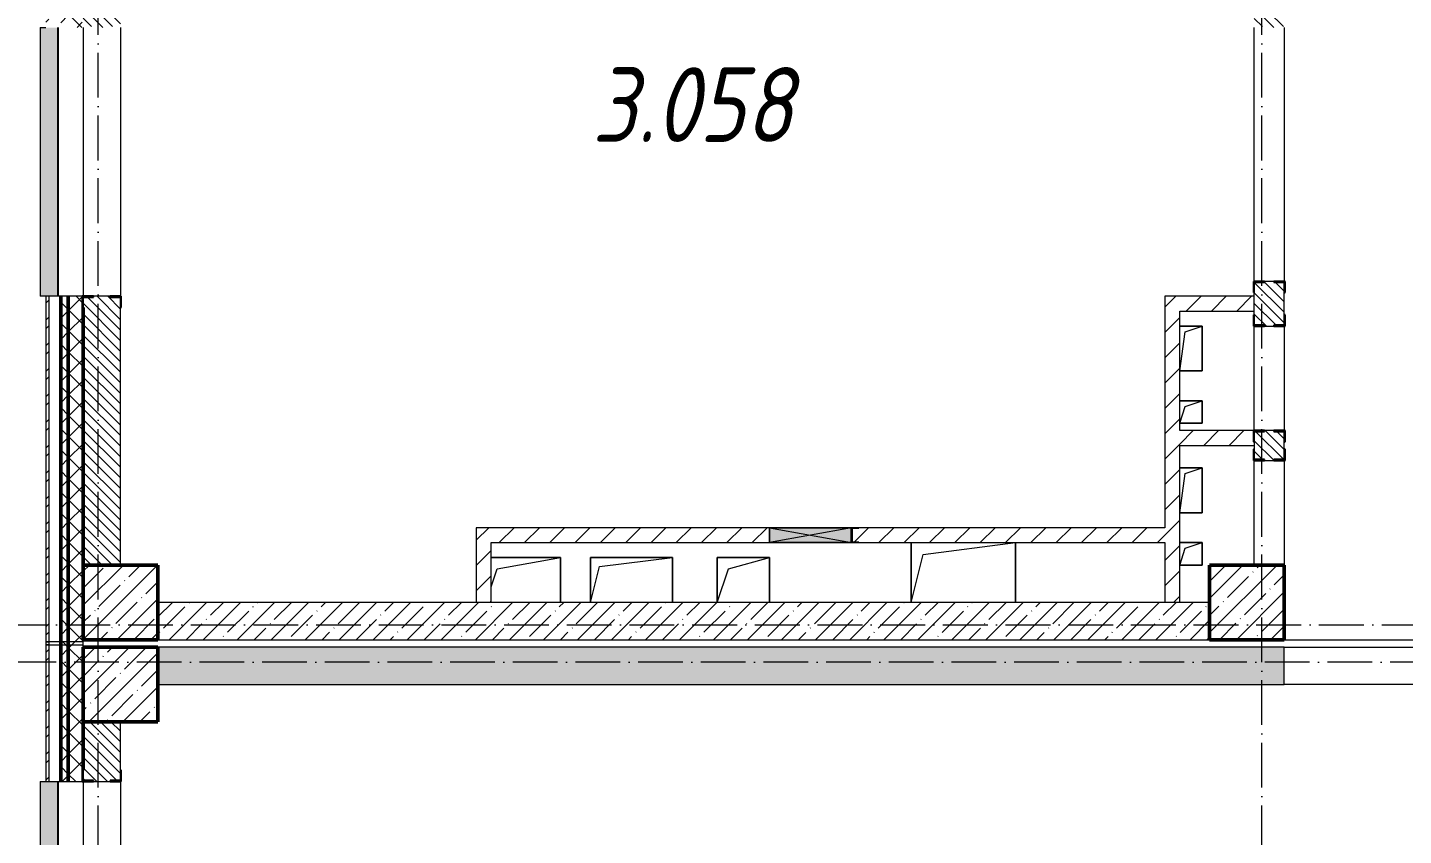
# Model space of a CAD drawing. Header units: millimetres. Extents: x -213536 to 1564669, y -45299 to 942238.
# Drawn here: x 139606 to 148829, y 467236 to 472647 of the extents above; entities that cross this region are included whole.
import ezdxf

# ---------------------------------------------------------------- set-up
doc = ezdxf.new("R2010")
doc.units = ezdxf.units.MM
doc.linetypes.add('50_200_ШТРИХ_1Т_ш5_п1_п1_', pattern=[700, 500, -100, 0, -100])
for name, color, linetype, lineweight in [('A-DETL-GENF-OTLN', 7, 'Continuous', 9), ('A-FLOR-____-OTLN', 7, 'Continuous', 9), ('A-GENM-____-MCUT', 7, 'Continuous', 25), ('A-GENM-____-OTLN', 7, 'Continuous', 9), ('A-GENM-____-OTLN-1', 7, 'Continuous', 25), ('A-GLAZ-____-OTLN', 7, 'Continuous', 9), ('A-WALL-____-MCUT-1', 7, 'Continuous', 9), ('A-WALL-____-MCUT-2', 7, 'Continuous', 50), ('A-WALL-____-MCUT-3', 7, 'Continuous', 9), ('A-WALL-____-OTLN', 7, 'Continuous', 9), ('A-WALL-____-PATT-1', 7, 'Continuous', 9), ('A-WALL-FNSH-MCUT-1', 7, 'Continuous', 9), ('I-WALL-____-OTLN', 7, 'Continuous', 9), ('S-COLS-____-MCUT', 7, 'Continuous', 50), ('S-COLS-____-OTLN', 7, 'Continuous', 9), ('S-GRID-____-OTLN-1', 7, '50_200_ШТРИХ_1Т_ш5_п1_п1_', 9), ('Марки помещений', 7, 'Continuous', 9)]:
    doc.layers.add(name, color=color, linetype=linetype, lineweight=lineweight)
doc.layers.add('A-GLAZ-____-OTLN-1', color=7, linetype='Continuous', lineweight=9, true_color=0xc0c0c0)
doc.styles.add('ISOCPEUR_I_2', font='isocpeui.ttf', dxfattribs={"width": 0.85, "height": 2.3})
pattern_1 = [(135, (142429.057, 459015.94), (-35.35534, -35.35534), [])]
pattern_2 = [(45, (142429.06, 459015.94), (-70.71068, 70.71068), []), (135, (142429.06, 459015.94), (-70.71068, -70.71068), [])]
pattern_3 = [(45, (142429.06, 459015.94), (-84.8528, 84.8528), [])]
pattern_4 = [(45, (142429.06, 459015.94), (-114.0493, 114.0493), []), (45, (142543.1, 459015.94), (-114.0493, 114.0493), [201.612, -40.322, 3.353, -36.97])]
pattern_5 = [(45, (142429.06, 459015.94), (-85.5366, 85.5366), []), (45, (142486.08, 459015.94), (-85.5366, 85.5366), [])]

# ---------------------------------------------------------------- blocks, each defined once
blk = doc.blocks.new('BSC_Колонна _Прямоугольная - 500х500-V47-АР1_План отверстий 3 этажа в осях 1-64_А-ГГ')
at = {"layer": 'S-COLS-____-OTLN'}
h = blk.add_hatch(dxfattribs=at)
h.set_pattern_fill('FP_84', color=256, style=0, pattern_type=2)
h.set_pattern_definition([(45, (2200, -9781.04), (-114.0493, 114.0493), []), (45, (2314.05, -9781.04), (-114.0493, 114.0493), [201.612, -40.322, 3.353, -36.97])])
h.paths.add_polyline_path([(-250, -250), (250, -250), (250, 250), (-250, 250)], flags=0)
at = {"layer": 'S-COLS-____-MCUT'}
for p, q in [((250, 250), (-250, 250)), ((-250, 250), (-250, -250)), ((250, -250), (250, 250)), ((-250, -250), (250, -250))]:
    blk.add_line(p, q, dxfattribs=at)
blk = doc.blocks.new('BSC_Колонна _Прямоугольная - 500х500-V48-АР1_План отверстий 3 этажа в осях 1-64_А-ГГ')
at = {"layer": 'S-COLS-____-OTLN'}
h = blk.add_hatch(dxfattribs=at)
h.set_pattern_fill('FP_85', color=256, style=0, pattern_type=2)
h.set_pattern_definition([(45, (-5350, -9781.04), (-114.0493, 114.0493), []), (45, (-5235.95, -9781.04), (-114.0493, 114.0493), [201.613, -40.323, 3.353, -36.97])])
h.paths.add_polyline_path([(-250, -250), (250, -250), (250, 250), (-250, 250)], flags=0)
at = {"layer": 'S-COLS-____-MCUT'}
for p, q in [((250, 250), (-250, 250)), ((-250, 250), (-250, -250)), ((250, -250), (250, 250)), ((-250, -250), (250, -250))]:
    blk.add_line(p, q, dxfattribs=at)
blk = doc.blocks.new('BSC_Колонна _Прямоугольная - 500х500-V156-АР1_План отверстий 3 этажа в осях 1-64_А-ГГ')
at = {"layer": 'S-COLS-____-OTLN'}
h = blk.add_hatch(dxfattribs=at)
h.set_pattern_fill('FP_179', color=256, style=0, pattern_type=2)
h.set_pattern_definition([(45, (2200, -9231.04), (-114.0493, 114.0493), []), (45, (2314.05, -9231.04), (-114.0493, 114.0493), [201.612, -40.322, 3.353, -36.97])])
h.paths.add_polyline_path([(-250, -250), (250, -250), (250, 250), (-250, 250), (-250, 103.3)], flags=0)
at = {"layer": 'S-COLS-____-MCUT'}
for p, q in [((250, 250), (-250, 250)), ((-250, 250), (-250, -250)), ((250, -250), (250, 250)), ((-250, -250), (250, -250))]:
    blk.add_line(p, q, dxfattribs=at)
blk = doc.blocks.new('Фахверк_СКБ_Уголок - 250_2700-27497298-АР1_План отверстий 3 этажа в осях 1-64_А-ГГ')
at = {"layer": 'A-GENM-____-MCUT'}
for p, q in [((200, 181), (125, 181)), ((125, 181), (125, 106)), ((125, 106), (131, 106)), ((131, 106), (131, 175)), ((131, 175), (200, 175)), ((200, 175), (200, 181)), ((131, -6), (125, -6)), ((125, -6), (125, -81)), ((125, -81), (200, -81)), ((131, -75), (131, -6)), ((200, -75), (131, -75)), ((200, -81), (200, -75))]:
    blk.add_line(p, q, dxfattribs=at)
blk = doc.blocks.new('Фахверк_СКБ_Уголок - 200_3550_зеркало-28264001-АР1_План отверстий 3 этажа в осях 1-64_А-ГГ')
at = {"layer": 'A-GENM-____-MCUT'}
for p, q in [((200, 156), (125, 156)), ((125, 156), (125, 81)), ((131, 81), (131, 150)), ((131, 150), (200, 150)), ((200, 150), (200, 156)), ((125, 81), (131, 81)), ((131, 19), (125, 19)), ((125, 19), (125, -56)), ((131, -50), (131, 19)), ((125, -56), (200, -56)), ((200, -50), (131, -50)), ((200, -56), (200, -50))]:
    blk.add_line(p, q, dxfattribs=at)
blk = doc.blocks.new('154_Фахверк_СКБ_Швеллер - Тип_100_3960-28494444-АР1_План отверстий 3 этажа в осях 1-64_А-ГГ')
at = {"layer": 'A-GENM-____-MCUT'}
for p, q in [((125, 50), (175, 50)), ((125, -50), (125, 50)), ((128, 47), (128, -47)), ((175, 47), (128, 47)), ((175, 50), (175, 47)), ((175, -50), (125, -50)), ((128, -47), (175, -47)), ((175, -47), (175, -50))]:
    blk.add_line(p, q, dxfattribs=at)
blk = doc.blocks.new('Фахверк_СКБ_Уголок - 200_3550-28267367-АР1_План отверстий 3 этажа в осях 1-64_А-ГГ')
at = {"layer": 'A-GENM-____-MCUT'}
for p, q in [((200, 156), (125, 156)), ((125, 156), (125, 81)), ((131, 81), (131, 150)), ((131, 150), (200, 150)), ((200, 150), (200, 156)), ((125, 81), (131, 81)), ((131, 19), (125, 19)), ((125, 19), (125, -56)), ((131, -50), (131, 19)), ((125, -56), (200, -56)), ((200, -50), (131, -50)), ((200, -56), (200, -50))]:
    blk.add_line(p, q, dxfattribs=at)
blk = doc.blocks.new('Стены 5 - Стены 4-30145060-АР1_План отверстий 3 этажа в осях 1-64_А-ГГ')
at = {"layer": 'A-WALL-____-MCUT-3'}
for p, q in [((-1843.5, 41030.2), (-1843.5, 41010.2)), ((-1593.5, 41030.2), (-1843.5, 41030.2)), ((-1843.5, 41010.2), (-1593.5, 41010.2)), ((-1593.5, 41010.2), (-1593.5, 41030.2))]:
    blk.add_line(p, q, dxfattribs=at)
blk = doc.blocks.new('AR_Отверстие прямоугольное _в плите_ - AR_Отверстие прямоугольное _в плите_-V168-АР1_План отверстий 3 этажа в осях 1-64_А-ГГ')
at = {"layer": 'A-GENM-____-OTLN'}
for p, q in [((75, 75), (-75, 75)), ((-75, -75), (-37.5, 37.5)), ((-37.5, 37.5), (75, 75)), ((75, -75), (75, 75)), ((-75, -75), (75, -75))]:
    blk.add_line(p, q, dxfattribs=at)
blk = doc.blocks.new('AR_Отверстие прямоугольное _в плите_ - AR_Отверстие прямоугольное _в плите_-V169-АР1_План отверстий 3 этажа в осях 1-64_А-ГГ')
at = {"layer": 'A-GENM-____-OTLN'}
for p, q in [((75, 150), (-75, 150)), ((-75, -150), (-37.5, 112.5)), ((-37.5, 112.5), (75, 150)), ((75, -150), (75, 150)), ((-75, -150), (75, -150))]:
    blk.add_line(p, q, dxfattribs=at)
blk = doc.blocks.new('AR_Отверстие прямоугольное _в плите_ - AR_Отверстие прямоугольное _в плите_-V204-АР1_План отверстий 3 этажа в осях 1-64_А-ГГ')
at = {"layer": 'A-GENM-____-OTLN'}
for p, q in [((175, 150), (-175, 150)), ((-175, 150), (-175, -150)), ((-100, 75), (175, 150)), ((175, -150), (175, 150)), ((-175, -150), (-100, 75))]:
    blk.add_line(p, q, dxfattribs=at)
blk = doc.blocks.new('AR_Отверстие прямоугольное _в плите_ - AR_Отверстие прямоугольное _в плите_-30552525-АР1_План отверстий 3 этажа в осях 1-64_А-ГГ')
at = {"layer": 'A-GENM-____-OTLN'}
for p, q in [((-350, 200), (-350, -200)), ((-270, 120), (350, 200)), ((350, -200), (350, 200)), ((-350, -200), (-270, 120))]:
    blk.add_line(p, q, dxfattribs=at)
blk = doc.blocks.new('AR_Отверстие прямоугольное _в плите_ - AR_Отверстие прямоугольное _в плите_-30459267-АР1_План отверстий 3 этажа в осях 1-64_А-ГГ')
at = {"layer": 'A-GENM-____-OTLN'}
for p, q in [((250, 150), (-215, 150)), ((-175, 75), (250, 150)), ((250, -150), (250, 150)), ((-215, -45), (-175, 75))]:
    blk.add_line(p, q, dxfattribs=at)
blk = doc.blocks.new('AR_Отверстие прямоугольное _в плите_ - AR_Отверстие прямоугольное _в плите_-V212-АР1_План отверстий 3 этажа в осях 1-64_А-ГГ')
at = {"layer": 'A-GENM-____-OTLN'}
for p, q in [((275, 150), (-275, 150)), ((-275, 150), (-275, -150)), ((-215, 90), (275, 150)), ((275, -150), (275, 150)), ((-275, -150), (-215, 90))]:
    blk.add_line(p, q, dxfattribs=at)
blk = doc.blocks.new('Отлив_СКБ - Отлив витража_120_НВФ-V216-АР1_План отверстий 3 этажа в осях 1-64_А-ГГ')
at = {"layer": 'A-GLAZ-____-OTLN-1'}
for points in [[(0, 2), (1800, 2), (1800, 120), (0, 120), (0, 63)], [(0, 0), (1800, 0), (1800, 2), (0, 2)]]:
    blk.add_hatch(color=256, dxfattribs=at).paths.add_polyline_path(points, flags=0)
at = {"layer": 'A-GLAZ-____-OTLN'}
for p, q in [((0, 83), (0, 120)), ((1800, 120), (0, 120)), ((1800, 120), (1800, 83)), ((0, 2), (1800, 2)), ((1800, 0), (0, 0))]:
    blk.add_line(p, q, dxfattribs=at)
blk = doc.blocks.new('AR_Отверстие прямоугольное _в стене_ - AR_Отверстие прямоугольное _в стене__ОВ-36912551-АР1_План отверстий 3 этажа в осях 1-64_А-ГГ')
at = {"layer": 'A-GLAZ-____-OTLN'}
blk.add_hatch(color=256, dxfattribs=at).paths.add_polyline_path([(275, -50), (275, 50), (-275, 50), (-275, -50)], flags=0)
at = {"layer": 'A-DETL-GENF-OTLN'}
for p, q in [((-275, -50), (-275, 50)), ((-275, 50), (275, 50)), ((275, 50), (-275, -50)), ((-275, 50), (275, -50)), ((275, 50), (-275, 50)), ((-275, 50), (-275, -50)), ((275, -50), (-275, -50)), ((-275, -50), (275, -50))]:
    blk.add_line(p, q, dxfattribs=at)

msp = doc.modelspace()

# ---------------------------------------------------------------- hatches: boundary and pattern name
at = {"layer": 'A-WALL-____-PATT-1'}
h = msp.add_hatch(dxfattribs=at)
h.set_pattern_fill('FP_3', color=256, style=0, pattern_type=2)
h.set_pattern_definition(pattern_5)
h.paths.add_polyline_path([(139749.1, 468532), (139749.1, 470847), (139729.1, 470847), (139729.1, 468532)], flags=0)
h.paths.add_polyline_path([(139729.1, 472647), (139749.1, 472647), (139749.1, 474097), (139729.1, 474097), (139729.1, 473510.5)], flags=0)
h.paths.add_polyline_path([(139729.1, 475897), (139749.1, 475897), (139749.1, 477097), (139729.1, 477097), (139729.1, 476950.6)], flags=0)
h.paths.add_polyline_path([(139749.1, 478897), (139749.1, 480097), (139729.1, 480097), (139729.1, 478897)], flags=0)
h.paths.add_polyline_path([(139749.1, 481897), (139749.1, 483097), (139729.1, 483097), (139729.1, 481897)], flags=0)
h = msp.add_hatch(dxfattribs=at)
h.set_pattern_fill('FP_1', color=256, style=0, pattern_type=2)
h.set_pattern_definition(pattern_2)
h.paths.add_polyline_path([(139879.1, 468532), (139879.1, 470847), (139829.1, 470847), (139829.1, 468532)], flags=0)
h.paths.add_polyline_path([(139829.1, 472647), (139879.1, 472647), (139879.1, 474097), (139829.1, 474097), (139829.1, 473510.5)], flags=0)
h.paths.add_polyline_path([(139879.1, 475897), (139879.1, 477097), (139829.1, 477097), (139829.1, 475897)], flags=0)
h.paths.add_polyline_path([(139879.1, 478897), (139879.1, 480097), (139829.1, 480097), (139829.1, 478897)], flags=0)
h.paths.add_polyline_path([(139879.1, 481897), (139879.1, 483097), (139829.1, 483097), (139829.1, 481897)], flags=0)
h = msp.add_hatch(dxfattribs=at)
h.set_pattern_fill('FP_1', color=256, style=0, pattern_type=2)
h.set_pattern_definition(pattern_2)
h.paths.add_polyline_path([(139879.1, 468532), (139979.1, 468532), (139979.1, 470772), (139973.1, 470772), (139973.1, 470847), (139879.1, 470847), (139879.1, 468547)], flags=0)
h.paths.add_polyline_path([(139973.1, 472647), (139973.1, 472722), (139979.1, 472722), (139979.1, 474022), (139973.1, 474022), (139973.1, 474097), (139879.1, 474097), (139879.1, 472647)], flags=0)
h.paths.add_polyline_path([(139973.1, 475897), (139973.1, 475972), (139979.1, 475972), (139979.1, 477022), (139973.1, 477022), (139973.1, 477097), (139879.1, 477097), (139879.1, 475897)], flags=0)
h.paths.add_polyline_path([(139973.1, 478897), (139973.1, 478972), (139979.1, 478972), (139979.1, 480022), (139973.1, 480022), (139973.1, 480097), (139879.1, 480097), (139879.1, 478897)], flags=0)
h.paths.add_polyline_path([(139973.1, 481897), (139973.1, 481972), (139979.1, 481972), (139979.1, 483022), (139973.1, 483022), (139973.1, 483097), (139879.1, 483097), (139879.1, 481897)], flags=0)
h = msp.add_hatch(dxfattribs=at)
h.set_pattern_fill('FP_6', color=256, style=0, pattern_type=2)
h.set_pattern_definition(pattern_1)
h.paths.add_polyline_path([(139979.1, 469047), (140229.1, 469047), (140228.2, 470841), (140160.1, 470841), (140160.1, 470847), (140048.1, 470847), (140048.1, 470841), (139979.1, 470841), (139979.1, 470070.4)], flags=0)
h.paths.add_polyline_path([(140160.1, 472647), (140160.1, 472653), (140229.1, 472653), (140229.1, 472947), (139979.1, 472947), (139979.1, 472653), (140048.1, 472653), (140048.1, 472647)], flags=0)
h = msp.add_hatch(dxfattribs=at)
h.set_pattern_fill('FP_6', color=256, style=0, pattern_type=2)
h.set_pattern_definition(pattern_1)
h.paths.add_polyline_path([(147960.1, 469747), (147960.1, 469753), (148029.1, 469753), (148029.1, 469941), (147960.1, 469941), (147960.1, 469947), (147898.1, 469947), (147898.1, 469941), (147829.1, 469941), (147829.1, 469753), (147898.1, 469753), (147898.1, 469747)], flags=0)
h.paths.add_polyline_path([(147898.1, 470647), (147960.1, 470647), (147960.1, 470653), (148029.1, 470653), (148029.1, 470941), (147960.1, 470941), (147960.1, 470947), (147898.1, 470947), (147898.1, 470941), (147829.1, 470941), (147829.1, 470653), (147898.1, 470653)], flags=0)
h.paths.add_polyline_path([(147898.1, 472647), (147960.1, 472647), (147960.1, 472653), (148029.1, 472653), (148029.1, 472947), (147829.1, 472947), (147829.1, 472653), (147898.1, 472653)], flags=0)
h = msp.add_hatch(dxfattribs=at)
h.set_pattern_fill('FP_4', color=256, style=0, pattern_type=2)
h.set_pattern_definition(pattern_3)
h.paths.add_polyline_path([(147329.1, 468797), (147329.1, 470847), (147229.1, 470847), (147229.1, 468797)], flags=0)
h = msp.add_hatch(dxfattribs=at)
h.set_pattern_fill('FP_4', color=256, style=0, pattern_type=2)
h.set_pattern_definition(pattern_3)
h.paths.add_polyline_path([(147829.1, 470747), (147829.1, 470847), (147329.1, 470847), (147329.1, 470747), (147717.8, 470747)], flags=0)
h = msp.add_hatch(dxfattribs=at)
h.set_pattern_fill('FP_4', color=256, style=0, pattern_type=2)
h.set_pattern_definition(pattern_3)
h.paths.add_polyline_path([(147820.9, 469847), (147829.1, 469847), (147829.1, 469872), (147823.1, 469872), (147823.1, 469947), (147329.1, 469947), (147329.1, 469847), (147717.8, 469847)], flags=0)
h = msp.add_hatch(dxfattribs=at)
h.set_pattern_fill('FP_4', color=256, style=0, pattern_type=2)
h.set_pattern_definition(pattern_3)
h.paths.add_polyline_path([(142714.1, 468797), (142714.1, 469297), (142614.1, 469297), (142614.1, 468797)], flags=0)
h = msp.add_hatch(dxfattribs=at)
h.set_pattern_fill('FP_4', color=256, style=0, pattern_type=2)
h.set_pattern_definition(pattern_3)
h.paths.add_polyline_path([(147229.1, 469197), (147229.1, 469297), (145179.1, 469297), (145179.1, 469294), (145132.1, 469294), (145132.1, 469200), (145179.1, 469200), (145179.1, 469197), (145950.3, 469197)], flags=0)
h.paths.add_polyline_path([(144579.1, 469197), (144579.1, 469297), (142714.1, 469297), (142714.1, 469197)], flags=0)
h = msp.add_hatch(dxfattribs=at)
h.set_pattern_fill('FP_38', color=256, style=0, pattern_type=2)
h.set_pattern_definition(pattern_4)
h.paths.add_polyline_path([(147529.1, 468547), (147529.1, 468797), (140479.1, 468797), (140479.1, 468547), (145950.3, 468547)], flags=0)
h = msp.add_hatch(dxfattribs=at)
h.set_pattern_fill('FP_1', color=256, style=0, pattern_type=2)
h.set_pattern_definition(pattern_2)
h.paths.add_polyline_path([(139829.1, 456947), (139879.1, 456947), (139879.1, 461247), (139829.1, 461247), (139829.1, 459750)], flags=0)
h.paths.add_polyline_path([(139879.1, 463047), (139879.1, 465797), (139829.1, 465797), (139829.1, 463047)], flags=0)
h.paths.add_polyline_path([(139829.1, 467597), (139879.1, 467597), (139879.1, 468532), (139829.1, 468532), (139829.1, 468350.3)], flags=0)
h = msp.add_hatch(dxfattribs=at)
h.set_pattern_fill('FP_1', color=256, style=0, pattern_type=2)
h.set_pattern_definition(pattern_2)
h.paths.add_polyline_path([(139879.1, 456997), (139979.1, 456997), (139979.1, 461247), (139879.1, 461247), (139879.1, 459750)], flags=0)
h.paths.add_polyline_path([(139979.1, 463047), (139979.1, 465722), (139973.1, 465722), (139973.1, 465797), (139879.1, 465797), (139879.1, 463047)], flags=0)
h.paths.add_polyline_path([(139973.1, 467597), (139973.1, 467672), (139979.1, 467672), (139979.1, 468532), (139879.1, 468532), (139879.1, 467597)], flags=0)
h = msp.add_hatch(dxfattribs=at)
h.set_pattern_fill('FP_3', color=256, style=0, pattern_type=2)
h.set_pattern_definition(pattern_5)
h.paths.add_polyline_path([(139729.1, 456847), (139749.1, 456847), (139749.1, 461247), (139729.1, 461247), (139729.1, 459750)], flags=0)
h.paths.add_polyline_path([(139729.1, 463047), (139749.1, 463047), (139749.1, 465797), (139729.1, 465797), (139729.1, 463190.1)], flags=0)
h.paths.add_polyline_path([(139749.1, 467597), (139749.1, 468512), (139729.1, 468512), (139729.1, 467597)], flags=0)
h = msp.add_hatch(dxfattribs=at)
h.set_pattern_fill('FP_38', color=256, style=0, pattern_type=2)
h.set_pattern_definition(pattern_4)
h.paths.add_polyline_path([(165392.4, 468247), (165979.1, 468247), (165979.1, 468497), (161179.1, 468497), (161179.1, 468247), (163625, 468247)], flags=0)
h.paths.add_polyline_path([(160029.1, 468247), (160029.1, 468497), (152029.1, 468497), (152029.1, 468247), (155634.4, 468247), (155634.4, 468292.7), (155721.1, 468292.7), (155721.1, 468247), (158322.6, 468247)], flags=0)
h.paths.add_polyline_path([(148029.1, 468247), (148029.1, 468497), (140479.1, 468497), (140479.1, 468247), (147717.8, 468247)], flags=0)
h = msp.add_hatch(dxfattribs=at)
h.set_pattern_fill('FP_6', color=256, style=0, pattern_type=2)
h.set_pattern_definition(pattern_1)
h.paths.add_polyline_path([(140048.1, 465347), (140229.1, 465347), (140229.1, 465791), (140160.1, 465791), (140160.1, 465797), (140048.1, 465797), (140048.1, 465791), (139979.1, 465791), (139979.1, 465347)], flags=0)
h.paths.add_polyline_path([(140160.1, 467597), (140160.1, 467603), (140229.1, 467603), (140229.1, 467997), (139979.1, 467997), (139979.1, 467603), (140048.1, 467603), (140048.1, 467597)], flags=0)

# ---------------------------------------------------------------- linework, layer by layer
at = {"layer": 'A-FLOR-____-OTLN'}
for p, q in [((147329.1, 470647), (147479.1, 470647)), ((147479.1, 470647), (147479.1, 470347)), ((147479.1, 470347), (147329.1, 470347)), ((147329.1, 470147), (147479.1, 470147)), ((147479.1, 470147), (147479.1, 469997)), ((147479.1, 469997), (147329.1, 469997)), ((147329.1, 469697), (147479.1, 469697)), ((147479.1, 469697), (147479.1, 469397)), ((147479.1, 469397), (147329.1, 469397)), ((145529.1, 468797), (145529.1, 469197)), ((146229.1, 469197), (146229.1, 468797)), ((147329.1, 469197), (147479.1, 469197)), ((147479.1, 469197), (147479.1, 469047)), ((142714.1, 469097), (143179.1, 469097)), ((143179.1, 469097), (143179.1, 468797)), ((143379.1, 469097), (143929.1, 469097)), ((143379.1, 468797), (143379.1, 469097)), ((143929.1, 469097), (143929.1, 468797)), ((144229.1, 469097), (144579.1, 469097)), ((144229.1, 468797), (144229.1, 469097)), ((144579.1, 469097), (144579.1, 468797)), ((147479.1, 469047), (147329.1, 469047)), ((148029.1, 468547), (152029.1, 468547))]:
    msp.add_line(p, q, dxfattribs=at)
at = {"layer": 'A-WALL-____-MCUT-1'}
for p, q in [((147529.1, 468797), (140479.1, 468797)), ((140479.1, 468547), (147529.1, 468547)), ((148029.1, 468497), (140479.1, 468497)), ((148029.1, 468247), (148029.1, 468497)), ((140479.1, 468247), (148029.1, 468247))]:
    msp.add_line(p, q, dxfattribs=at)
at = {"layer": 'A-WALL-____-MCUT-2'}
for p, q in [((139829.1, 467597), (139829.1, 470847)), ((139879.1, 467597), (139879.1, 470847)), ((139979.1, 469047), (139979.1, 470772)), ((139979.1, 467997), (139979.1, 467672))]:
    msp.add_line(p, q, dxfattribs=at)
at = {"layer": 'A-WALL-____-MCUT-3'}
for p, q in [((147960.1, 470947), (147898.1, 470947)), ((139973.1, 470847), (139749.1, 470847)), ((139749.1, 470847), (139749.1, 467597)), ((140160.1, 470847), (140048.1, 470847)), ((147829.1, 470722), (147829.1, 470872)), ((148029.1, 470722), (148029.1, 470872)), ((140229.1, 469047), (140229.1, 470772)), ((147898.1, 470647), (147960.1, 470647)), ((147960.1, 469947), (147898.1, 469947)), ((147829.1, 469872), (147829.1, 469822)), ((148029.1, 469822), (148029.1, 469872)), ((147898.1, 469747), (147960.1, 469747)), ((139979.1, 468497), (139979.1, 468547)), ((140229.1, 467672), (140229.1, 467997)), ((139749.1, 467597), (139973.1, 467597)), ((140048.1, 467597), (140160.1, 467597))]:
    msp.add_line(p, q, dxfattribs=at)
at = {"layer": 'A-WALL-____-OTLN'}
for p, q in [((139979.1, 472647), (139979.1, 470847)), ((140229.1, 472647), (140229.1, 470847)), ((148029.1, 468497), (152029.1, 468497)), ((152029.1, 468247), (148029.1, 468247)), ((139979.1, 467597), (139979.1, 465797)), ((140229.1, 467597), (140229.1, 465797))]:
    msp.add_line(p, q, dxfattribs=at)
at = {"layer": 'A-WALL-FNSH-MCUT-1'}
for p, q in [((139729.1, 470847), (139729.1, 468532)), ((139749.1, 470847), (139729.1, 470847)), ((147229.1, 470847), (147229.1, 469297)), ((147829.1, 470847), (147229.1, 470847)), ((147329.1, 469947), (147329.1, 470747)), ((147329.1, 470747), (147829.1, 470747)), ((147823.1, 469947), (147329.1, 469947)), ((147329.1, 468797), (147329.1, 469847)), ((147329.1, 469847), (147829.1, 469847)), ((144579.1, 469297), (142614.1, 469297)), ((142614.1, 469297), (142614.1, 468797)), ((147229.1, 469297), (145179.1, 469297)), ((142714.1, 469197), (144579.1, 469197)), ((142714.1, 468797), (142714.1, 469197)), ((145179.1, 469197), (147229.1, 469197)), ((147229.1, 469197), (147229.1, 468797)), ((139729.1, 468532), (139749.1, 468532)), ((139729.1, 468512), (139729.1, 467597)), ((139749.1, 468512), (139729.1, 468512)), ((139729.1, 467597), (139749.1, 467597))]:
    msp.add_line(p, q, dxfattribs=at)
at = {"layer": 'I-WALL-____-OTLN'}
for p, q in [((147829.1, 470947), (147829.1, 472647)), ((148029.1, 472647), (148029.1, 470947)), ((147829.1, 469947), (147829.1, 470647)), ((148029.1, 470647), (148029.1, 469947)), ((147829.1, 469047), (147829.1, 469747)), ((148029.1, 469747), (148029.1, 469047))]:
    msp.add_line(p, q, dxfattribs=at)
at = {"layer": 'S-GRID-____-OTLN-1', "color": 251, "ltscale": 0.6, "true_color": 0x636466}
for p, q in [((140079.1, 454533.3), (140079.1, 508896.9)), ((147879.1, 454533.3), (147879.1, 508896.9)), ((137760.3, 468647), (166299.7, 468647)), ((246503.5, 468397), (137999.2, 468397))]:
    msp.add_line(p, q, dxfattribs=at)

# ---------------------------------------------------------------- block references
at = {"layer": 'A-GENM-____-OTLN'}
for name, p in [('AR_Отверстие прямоугольное _в плите_ - AR_Отверстие прямоугольное _в плите_-V169-АР1_План отверстий 3 этажа в осях 1-64_А-ГГ', (147404.1, 470497)), ('AR_Отверстие прямоугольное _в плите_ - AR_Отверстие прямоугольное _в плите_-V168-АР1_План отверстий 3 этажа в осях 1-64_А-ГГ', (147404.1, 470072)), ('AR_Отверстие прямоугольное _в плите_ - AR_Отверстие прямоугольное _в плите_-V169-АР1_План отверстий 3 этажа в осях 1-64_А-ГГ', (147404.1, 469547)), ('AR_Отверстие прямоугольное _в плите_ - AR_Отверстие прямоугольное _в плите_-30552525-АР1_План отверстий 3 этажа в осях 1-64_А-ГГ', (145879.1, 468997)), ('AR_Отверстие прямоугольное _в плите_ - AR_Отверстие прямоугольное _в плите_-V168-АР1_План отверстий 3 этажа в осях 1-64_А-ГГ', (147404.1, 469122)), ('AR_Отверстие прямоугольное _в плите_ - AR_Отверстие прямоугольное _в плите_-30459267-АР1_План отверстий 3 этажа в осях 1-64_А-ГГ', (142929.1, 468947)), ('AR_Отверстие прямоугольное _в плите_ - AR_Отверстие прямоугольное _в плите_-V212-АР1_План отверстий 3 этажа в осях 1-64_А-ГГ', (143654.1, 468947)), ('AR_Отверстие прямоугольное _в плите_ - AR_Отверстие прямоугольное _в плите_-V204-АР1_План отверстий 3 этажа в осях 1-64_А-ГГ', (144404.1, 468947))]:
    msp.add_blockref(name, p, dxfattribs=at)
at = {"layer": 'A-GENM-____-OTLN-1'}
for name, p, rotation in [('Фахверк_СКБ_Уголок - 200_3550-28267367-АР1_План отверстий 3 этажа в осях 1-64_А-ГГ', (147879.1, 471072), 269.9999999999999), ('Фахверк_СКБ_Уголок - 250_2700-27497298-АР1_План отверстий 3 этажа в осях 1-64_А-ГГ', (140054.1, 470972), 269.9999999999999), ('Фахверк_СКБ_Уголок - 200_3550_зеркало-28264001-АР1_План отверстий 3 этажа в осях 1-64_А-ГГ', (147979.1, 470522), 89.99999999999991), ('Фахверк_СКБ_Уголок - 200_3550_зеркало-28264001-АР1_План отверстий 3 этажа в осях 1-64_А-ГГ', (147879.1, 470072), 269.9999999999999), ('Фахверк_СКБ_Уголок - 200_3550_зеркало-28264001-АР1_План отверстий 3 этажа в осях 1-64_А-ГГ', (147979.1, 469622), 89.99999999999991), ('Фахверк_СКБ_Уголок - 250_2700-27497298-АР1_План отверстий 3 этажа в осях 1-64_А-ГГ', (140154.1, 467472), 89.99999999999991)]:
    msp.add_blockref(name, p, dxfattribs=dict(at, rotation=rotation))
msp.add_blockref('154_Фахверк_СКБ_Швеллер - Тип_100_3960-28494444-АР1_План отверстий 3 этажа в осях 1-64_А-ГГ', (145004.1, 469247), dxfattribs=at)
at = {"layer": 'A-GLAZ-____-OTLN', "rotation": 90}
for p in [(139812.1, 470847), (139812.1, 465797)]:
    msp.add_blockref('Отлив_СКБ - Отлив витража_120_НВФ-V216-АР1_План отверстий 3 этажа в осях 1-64_А-ГГ', p, dxfattribs=at)
at = {"layer": 'A-GLAZ-____-OTLN'}
msp.add_blockref('AR_Отверстие прямоугольное _в стене_ - AR_Отверстие прямоугольное _в стене__ОВ-36912551-АР1_План отверстий 3 этажа в осях 1-64_А-ГГ', (144854.1, 469247), dxfattribs=at)
at = {"layer": 'A-WALL-____-OTLN'}
msp.add_blockref('Стены 5 - Стены 4-30145060-АР1_План отверстий 3 этажа в осях 1-64_А-ГГ', (141572.6, 427501.7), dxfattribs=at)
at = {"layer": 'S-COLS-____-OTLN'}
for name, p in [('BSC_Колонна _Прямоугольная - 500х500-V47-АР1_План отверстий 3 этажа в осях 1-64_А-ГГ', (140229.1, 468797)), ('BSC_Колонна _Прямоугольная - 500х500-V48-АР1_План отверстий 3 этажа в осях 1-64_А-ГГ', (147779.1, 468797)), ('BSC_Колонна _Прямоугольная - 500х500-V156-АР1_План отверстий 3 этажа в осях 1-64_А-ГГ', (140229.1, 468247))]:
    msp.add_blockref(name, p, dxfattribs=at)

# ---------------------------------------------------------------- texts
at = {"layer": 'Марки помещений', "insert": (143389.6, 472380.8), "char_height": 500, "width": 785.654, "attachment_point": 1, "style": 'ISOCPEUR_I_2'}
msp.add_mtext('3.058', dxfattribs=at)

doc.saveas('drawing.dxf')
